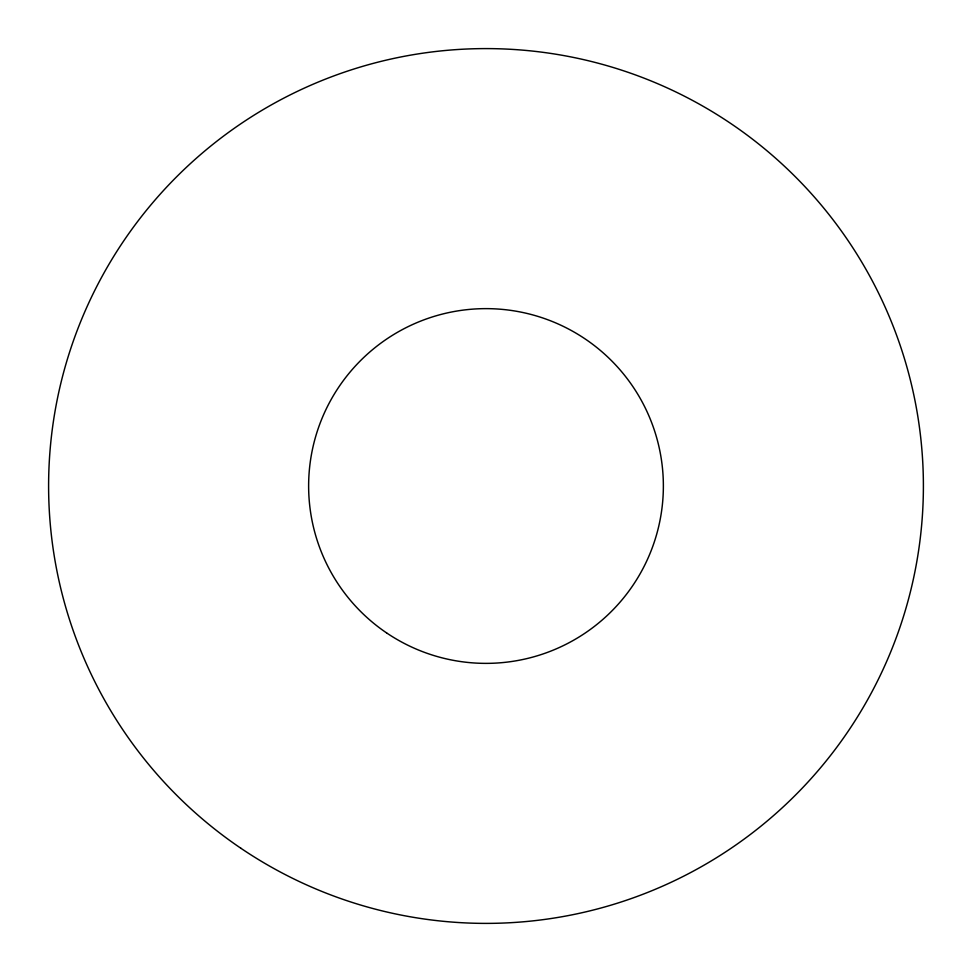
<?xml version="1.0" encoding="UTF-8"?>
<svg xmlns="http://www.w3.org/2000/svg" width="972" height="972" viewBox="0 0 972 972"><rect width="100%" height="100%" fill="white"/><g stroke="black" fill="none" stroke-linecap="round" stroke-linejoin="round"><path stroke-width="1.46" d="M240.837 848.228A437.4 437.4 0 0 0 922.282 517.201A437.4 437.4 0 0 0 294.88 92.559A437.4 437.4 0 0 0 240.837 848.228M386.577 632.894A177.378 177.378 0 0 0 662.916 498.648A177.378 177.378 0 0 0 408.495 326.458A177.378 177.378 0 0 0 386.577 632.894"/></g></svg>
